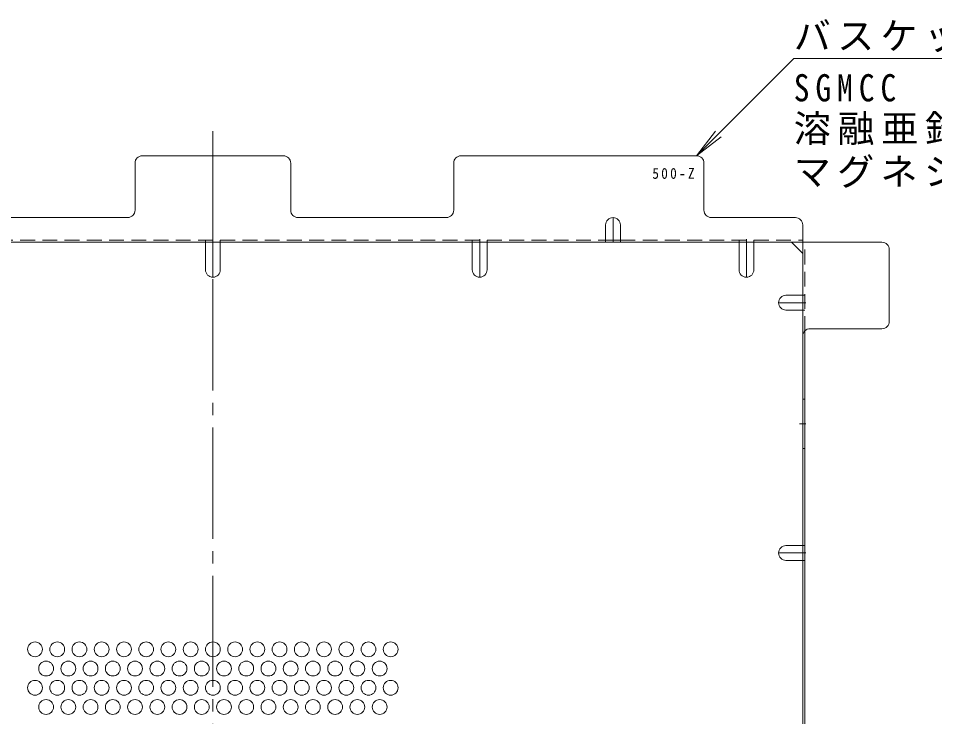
# Model space of a CAD drawing. Units: millimetres at full size, sheet at 1:5; details may follow other scales. Extents: x -1338 to 1343, y -985 to 942.
# Drawn here: x 303.7 to 674.7, y 632.4 to 915 of the extents above; entities that cross this region are included whole.
import ezdxf

# ---------------------------------------------------------------- set-up
doc = ezdxf.new("R2010")
doc.units = ezdxf.units.MM
doc.header["$LTSCALE"] = 5
for name, pattern in [('CHAIN1', [8, 5, -1, 1, -1]), ('CHAIN2', [12, 9, -1, 1, -1]), ('DASHED1', [1.8, 1.2, -0.6])]:
    doc.linetypes.add(name, pattern=pattern)
for name, color, linetype, lineweight in [('5-5', 7, 'Continuous', 9), ('5-6', 2, 'Continuous', 9), ('5-7', 6, 'Continuous', 5), ('5-8', 2, 'Continuous', 9)]:
    doc.layers.add(name, color=color, linetype=linetype, lineweight=lineweight)
doc.styles.add('ＭＳ ゴシック', font='')
doc.styles.get('ＭＳ ゴシック').set_extended_font_data('MS Gothic')

msp = doc.modelspace()

# ---------------------------------------------------------------- linework, layer by layer
at = {"layer": '5-5'}
for p, q in [((737.636, 898.745), (617.636, 898.745)), ((578.296, 859.404), (585.905, 869.321))]:
    msp.add_line(p, q, dxfattribs=at)
msp.add_lwpolyline([(617.636, 898.745), (578.296, 859.404), (588.212, 867.014)], dxfattribs=at)
at = {"layer": '5-6'}
for centre in [(310.496, 659.646), (319.496, 659.646), (328.496, 659.646), (337.496, 659.646), (346.496, 659.646), (355.496, 659.646), (364.496, 659.646), (373.496, 659.646), (382.496, 659.646), (391.496, 659.646), (400.496, 659.646), (409.496, 659.646), (418.496, 659.646), (427.496, 659.646), (436.496, 659.646), (445.496, 659.646), (454.496, 659.646), (314.996, 651.852), (323.996, 651.852), (332.996, 651.852), (341.996, 651.852), (350.996, 651.852), (359.996, 651.852), (368.996, 651.852), (377.996, 651.852), (386.996, 651.852), (395.996, 651.852), (404.996, 651.852), (413.996, 651.852), (422.996, 651.852), (431.996, 651.852), (440.996, 651.852), (449.996, 651.852), (310.496, 644.058), (319.496, 644.058), (328.496, 644.058), (337.496, 644.058), (346.496, 644.058), (355.496, 644.058), (364.496, 644.058), (373.496, 644.058), (382.496, 644.058), (391.496, 644.058), (400.496, 644.058), (409.496, 644.058), (418.496, 644.058), (427.496, 644.058), (436.496, 644.058), (445.496, 644.058), (454.496, 644.058), (314.996, 636.263), (323.996, 636.263), (332.996, 636.263), (341.996, 636.263), (350.996, 636.263), (359.996, 636.263), (368.996, 636.263), (377.996, 636.263), (386.996, 636.263), (395.996, 636.263), (404.996, 636.263), (413.996, 636.263), (422.996, 636.263), (431.996, 636.263), (440.996, 636.263), (449.996, 636.263)]:
    msp.add_circle(centre, 3, dxfattribs=at)
at = {"layer": '5-7', "color": 2, "linetype": 'CHAIN2', "lineweight": 9}
msp.add_line((382.496, 869.404), (382.496, 301.797), dxfattribs=at)
at = {"layer": '5-7', "color": 2, "lineweight": 9}
for p, q in [((353.996, 859.404), (410.996, 859.404)), ((578.296, 859.404), (482.996, 859.404)), ((350.996, 837.404), (350.996, 856.404)), ((413.996, 837.404), (413.996, 856.404)), ((479.996, 837.404), (479.996, 856.404)), ((581.296, 837.404), (581.296, 856.404)), ((287.996, 834.404), (347.996, 834.404)), ((476.996, 834.404), (416.996, 834.404)), ((618.296, 834.404), (584.296, 834.404)), ((621.296, 339.797), (621.296, 831.404)), ((111.693, 824.404), (653.3, 824.404)), ((541.496, 825.204), (547.496, 825.204)), ((621.296, 819.792), (616.684, 824.404)), ((656.3, 792.404), (656.3, 821.404)), ((622.096, 788.448), (622.096, 604.062)), ((624.296, 789.404), (653.3, 789.404))]:
    msp.add_line(p, q, dxfattribs=at)
at = {"layer": '5-7', "color": 2, "linetype": 'DASHED1', "lineweight": 9}
for p, q in [((223.496, 825.204), (541.496, 825.204)), ((379.496, 824.404), (379.496, 825.204)), ((385.496, 824.404), (385.496, 825.204)), ((487.496, 824.404), (487.496, 825.204)), ((493.496, 824.404), (493.496, 825.204)), ((547.496, 825.204), (621.296, 825.204)), ((595.496, 824.404), (595.496, 825.204)), ((601.496, 824.404), (601.496, 825.204)), ((622.096, 788.448), (622.096, 824.404)), ((621.296, 802.942), (622.096, 802.942)), ((621.296, 796.942), (622.096, 796.942)), ((621.296, 701.617), (622.096, 701.617)), ((621.296, 695.617), (622.096, 695.617))]:
    msp.add_line(p, q, dxfattribs=at)
at = {"layer": '5-7', "color": 2, "lineweight": 9}
for centre, start, end in [((353.996, 856.404), 90, 180), ((410.996, 856.404), 0, 90), ((482.996, 856.404), 90, 180), ((578.296, 856.404), 0, 90), ((347.996, 837.404), 270, 0), ((416.996, 837.404), 180, 270), ((476.996, 837.404), 270, 0), ((584.296, 837.404), 180, 270), ((618.296, 831.404), 0, 90), ((653.3, 821.404), 0, 90), ((653.3, 792.404), 270, 0), ((624.296, 786.404), 90, 180)]:
    msp.add_arc(centre, 3, start, end, dxfattribs=at)
at = {"layer": '5-8'}
for p, q in [((541.496, 831.405), (541.496, 824.404)), ((547.496, 831.405), (547.496, 824.404)), ((379.496, 813.254), (379.496, 824.404)), ((385.496, 813.254), (385.496, 824.404)), ((487.496, 813.254), (487.496, 824.404)), ((493.496, 813.254), (493.496, 824.404)), ((595.496, 813.254), (595.496, 824.404)), ((601.496, 813.254), (601.496, 824.404)), ((614.496, 802.942), (621.296, 802.942)), ((614.496, 796.942), (621.296, 796.942)), ((622.096, 760.897), (621.296, 760.897)), ((622.096, 740.897), (621.296, 740.897)), ((614.496, 701.617), (621.296, 701.617)), ((614.496, 695.617), (621.296, 695.617))]:
    msp.add_line(p, q, dxfattribs=at)
at = {"layer": '5-8', "linetype": 'CHAIN1'}
for p, q in [((544.496, 824.404), (544.496, 834.405)), ((382.496, 824.404), (382.496, 810.254)), ((490.496, 825.604), (490.496, 810.254)), ((598.496, 825.604), (598.496, 810.254)), ((622.496, 799.942), (611.496, 799.942)), ((619.95, 750.897), (622.496, 750.897)), ((622.496, 698.617), (611.496, 698.617))]:
    msp.add_line(p, q, dxfattribs=at)
at = {"layer": '5-8'}
for centre, start, end in [((544.496, 831.405), 0, 180), ((382.496, 813.254), 180, 0), ((490.496, 813.254), 180, 0), ((598.496, 813.254), 180, 0), ((614.496, 799.942), 90, 270), ((614.496, 698.617), 90, 270)]:
    msp.add_arc(centre, 3, start, end, dxfattribs=at)

# ---------------------------------------------------------------- texts
at = {"layer": '5-5', "char_height": 11, "attachment_point": 7, "style": 'ＭＳ ゴシック'}
for s, insert in [('\\T1.17;バスケット本体', (617.636, 901.245)), ('\\T1.38;\\W0.85;SGMCC', (617.636, 881.245)), ('\\T1.18;溶融亜鉛-アルミニウム-', (617.636, 863.745)), ('\\T1.17;マグネシウム合金めっき鋼板', (617.636, 846.245))]:
    msp.add_mtext(s, dxfattribs=dict(at, insert=insert))
at = {"layer": '5-5', "color": 6, "insert": (560.376, 850.004), "char_height": 4.399, "attachment_point": 7, "style": 'ＭＳ ゴシック'}
msp.add_mtext('\\T1.34;\\W0.9;500-Z', dxfattribs=at)

doc.saveas('drawing.dxf')
